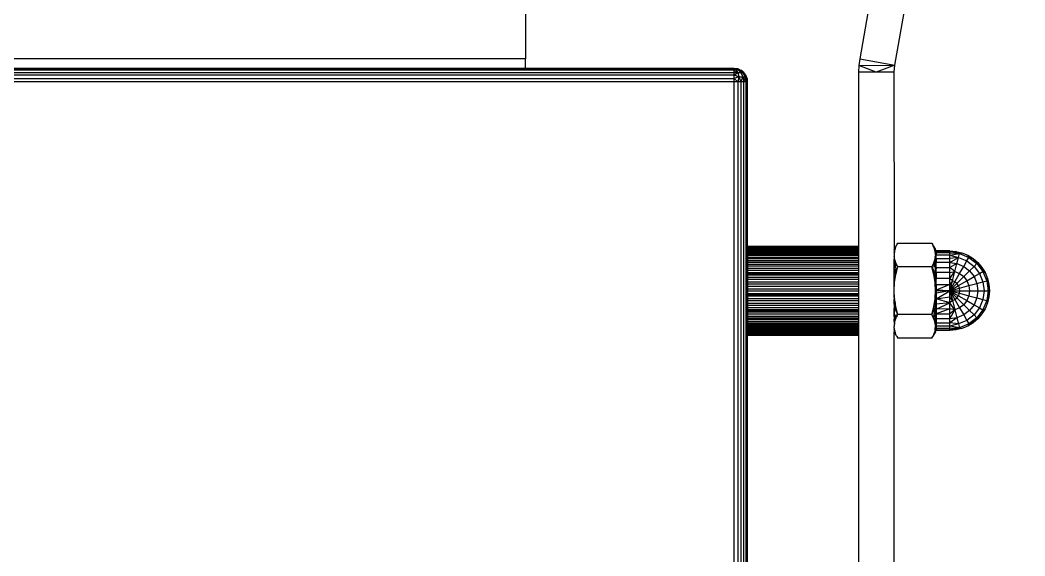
# Model space of a CAD drawing. Header units: millimetres. Extents: x 1918 to 7324, y -1954 to 2054.
# Drawn here: x 3909.8 to 4141.8, y -244.6 to -120.9 of the extents above; entities that cross this region are included whole.
import ezdxf

# ---------------------------------------------------------------- set-up
doc = ezdxf.new("R2010")
doc.units = ezdxf.units.MM

msp = doc.modelspace()

# ---------------------------------------------------------------- linework, layer by layer
for p, q in [((4026.49, 269.35), (4026.49, -129.84)), ((4133.72, 40.55), (4103.67, -129.84)), ((4111.75, -131.26), (4141.8, 39.13)), ((4026.49, -129.84), (3729.05, -129.84)), ((4026.49, -132.06), (4026.49, -129.84)), ((4103.67, -129.84), (4103.47, -131.35)), ((4103.67, -129.84), (4111.75, -131.26)), ((4074.69, -132.16), (3680.84, -132.16)), ((4026.49, -132.06), (3729.05, -132.06)), ((4074.69, -132.06), (4026.49, -132.06)), ((4074.69, -132.16), (4074.69, -132.06)), ((4075.78, -132.29), (4074.69, -132.06)), ((4074.69, -132.06), (4075.52, -132.29)), ((4074.69, -132.06), (4075.14, -132.29)), ((4075.49, -132.16), (4074.69, -132.06)), ((4074.69, -132.47), (4074.69, -132.16)), ((4074.69, -132.16), (4075.14, -132.29)), ((4075.78, -132.29), (4075.49, -132.16)), ((4103.47, -131.35), (4103.41, -132.87)), ((4103.47, -131.35), (4111.75, -131.26)), ((4107.47, -132.87), (4103.47, -131.35)), ((4111.75, -131.26), (4107.47, -132.87)), ((4111.61, -132.87), (4111.75, -131.26)), ((4074.69, -132.47), (3680.84, -132.47)), ((3680.84, -132.96), (4074.69, -132.96)), ((4074.69, -133.6), (3680.84, -133.6)), ((3680.84, -134.34), (4074.69, -134.34)), ((4075.14, -132.29), (4074.69, -132.47)), ((4074.69, -132.96), (4074.69, -132.47)), ((4074.69, -132.47), (4075.52, -132.96)), ((4074.69, -133.6), (4074.69, -132.96)), ((4074.69, -132.96), (4075.52, -132.96)), ((4074.69, -133.6), (4075.52, -132.96)), ((4074.69, -134.34), (4074.69, -133.6)), ((4075.78, -133.96), (4074.69, -133.6)), ((4075.78, -133.96), (4074.69, -134.34)), ((4074.69, -135.13), (4074.69, -134.34)), ((4074.69, -134.34), (4075.49, -135.13)), ((4075.14, -132.29), (4075.52, -132.29)), ((4075.14, -132.29), (4075.52, -132.96)), ((4075.78, -133.96), (4075.49, -135.13)), ((4075.52, -132.29), (4075.78, -132.29)), ((4075.52, -132.29), (4076.23, -132.96)), ((4075.52, -132.96), (4076.23, -132.96)), ((4075.52, -132.96), (4075.78, -133.96)), ((4076.7, -132.96), (4075.78, -132.29)), ((4075.78, -132.29), (4076.23, -132.47)), ((4076.87, -132.96), (4075.78, -132.29)), ((4075.78, -133.96), (4076.7, -133.96)), ((4075.78, -133.96), (4076.23, -135.13)), ((4076.87, -132.96), (4076.23, -132.47)), ((4076.23, -132.96), (4076.7, -132.96)), ((4076.23, -132.96), (4076.7, -133.96)), ((4076.7, -133.96), (4076.23, -135.13)), ((4077.32, -133.96), (4076.7, -132.96)), ((4076.7, -132.96), (4076.87, -132.96)), ((4076.7, -132.96), (4077.35, -133.6)), ((4076.7, -133.96), (4077.32, -133.96)), ((4076.7, -133.96), (4076.87, -135.13)), ((4077.35, -133.6), (4076.87, -132.96)), ((4076.87, -135.13), (4077.32, -133.96)), ((4077.35, -133.6), (4077.32, -133.96)), ((4077.32, -133.96), (4077.66, -134.34)), ((4077.35, -135.13), (4077.32, -133.96)), ((4077.66, -135.13), (4077.32, -133.96)), ((4077.66, -134.34), (4077.35, -133.6)), ((4077.77, -135.13), (4077.66, -134.34)), ((4077.66, -134.34), (4077.66, -135.13)), ((4107.47, -132.87), (4103.41, -132.87)), ((4103.41, -132.87), (4103.41, -173.11)), ((4111.61, -132.87), (4107.47, -132.87)), ((4111.67, -174.39), (4111.61, -132.87)), ((4074.69, -135.13), (3680.84, -135.13)), ((4074.69, -588.47), (4074.69, -135.13)), ((4075.49, -135.13), (4074.69, -135.13)), ((4076.23, -135.13), (4075.49, -135.13)), ((4075.49, -135.13), (4075.49, -588.47)), ((4076.23, -135.13), (4076.23, -588.47)), ((4076.87, -135.13), (4076.23, -135.13)), ((4076.87, -588.47), (4076.87, -135.13)), ((4077.35, -135.13), (4076.87, -135.13)), ((4077.66, -135.13), (4077.35, -135.13)), ((4077.35, -135.13), (4077.35, -588.47)), ((4077.66, -588.47), (4077.66, -135.13)), ((4077.77, -135.13), (4077.66, -135.13)), ((4077.77, -173.11), (4077.77, -135.13)), ((4103.41, -173.11), (4077.77, -173.11)), ((4077.77, -173.11), (4077.77, -173.16)), ((4077.77, -173.16), (4103.41, -173.16)), ((4077.77, -173.16), (4077.77, -173.24)), ((4103.41, -173.24), (4077.77, -173.24)), ((4077.77, -173.24), (4077.77, -173.35)), ((4077.77, -173.35), (4103.41, -173.35)), ((4077.77, -173.35), (4077.77, -173.49)), ((4103.41, -173.49), (4077.77, -173.49)), ((4077.77, -173.49), (4077.77, -173.66)), ((4077.77, -173.66), (4103.41, -173.66)), ((4077.77, -173.66), (4077.77, -173.86)), ((4103.41, -173.86), (4077.77, -173.86)), ((4077.77, -173.86), (4077.77, -174.09)), ((4103.41, -173.11), (4103.41, -173.16)), ((4103.41, -173.16), (4103.41, -173.24)), ((4103.41, -173.24), (4103.41, -173.35)), ((4103.41, -173.35), (4103.41, -173.49)), ((4103.41, -173.49), (4103.41, -173.66)), ((4103.41, -173.66), (4103.41, -173.86)), ((4103.41, -173.86), (4103.41, -174.09)), ((4111.61, -173.87), (4112.22, -172.79)), ((4111.61, -173.87), (4112.01, -173.24)), ((4111.84, -173.7), (4111.61, -174.28)), ((4111.61, -173.87), (4111.61, -174.28)), ((4111.72, -174.16), (4111.84, -173.7)), ((4111.84, -173.7), (4112.01, -173.24)), ((4112.01, -173.24), (4112.22, -172.79)), ((4112.22, -172.79), (4112.46, -172.34)), ((4112.46, -172.34), (4120.29, -172.34)), ((4120.29, -172.34), (4120.53, -172.79)), ((4120.64, -173.02), (4120.53, -172.79)), ((4120.91, -173.7), (4120.64, -173.02)), ((4120.64, -173.02), (4121.14, -173.87)), ((4121.14, -174.28), (4120.91, -173.7)), ((4120.91, -173.7), (4121.14, -173.87)), ((4121.01, -174.04), (4120.91, -173.7)), ((4121.14, -173.93), (4121.14, -173.87)), ((4121.14, -174), (4121.14, -173.93)), ((4121.14, -174.06), (4121.14, -174)), ((4077.77, -174.09), (4103.41, -174.09)), ((4077.77, -174.09), (4077.77, -174.34)), ((4103.41, -174.34), (4077.77, -174.34)), ((4077.77, -174.34), (4077.77, -174.62)), ((4077.77, -174.62), (4103.41, -174.62)), ((4077.77, -174.62), (4077.77, -174.93)), ((4103.41, -174.93), (4077.77, -174.93)), ((4077.77, -174.93), (4077.77, -175.26)), ((4103.41, -175.26), (4077.77, -175.26)), ((4077.77, -175.26), (4077.77, -175.61)), ((4077.77, -175.61), (4103.41, -175.61)), ((4077.77, -175.61), (4077.77, -175.99)), ((4103.41, -175.99), (4077.77, -175.99)), ((4077.77, -175.99), (4077.77, -176.39)), ((4103.41, -174.09), (4103.41, -174.34)), ((4103.41, -174.34), (4103.41, -174.62)), ((4103.41, -174.62), (4103.41, -174.93)), ((4103.41, -174.93), (4103.41, -175.26)), ((4103.41, -175.26), (4103.41, -175.61)), ((4103.41, -175.61), (4103.41, -175.99)), ((4103.41, -175.99), (4103.41, -176.39)), ((4111.61, -174.28), (4111.72, -174.16)), ((4111.61, -174.28), (4111.67, -174.39)), ((4111.61, -174.28), (4111.65, -174.56)), ((4111.63, -174.74), (4111.61, -175.09)), ((4111.61, -175.09), (4111.63, -175.44)), ((4111.61, -176.26), (4111.65, -175.64)), ((4111.61, -176.26), (4111.67, -175.79)), ((4111.61, -176.26), (4111.75, -176.14)), ((4111.61, -176.26), (4111.84, -176.48)), ((4111.61, -177.4), (4111.61, -176.26)), ((4111.64, -174.66), (4111.63, -174.74)), ((4111.64, -175.51), (4111.63, -175.44)), ((4111.64, -174.62), (4111.65, -174.56)), ((4111.64, -174.66), (4111.64, -174.62)), ((4111.64, -175.51), (4111.64, -175.56)), ((4111.64, -175.56), (4111.65, -175.64)), ((4111.67, -174.39), (4111.65, -174.56)), ((4111.67, -175.79), (4111.65, -175.64)), ((4111.71, -174.23), (4111.67, -174.39)), ((4111.75, -176.14), (4111.67, -175.79)), ((4111.71, -174.23), (4111.72, -174.16)), ((4111.84, -176.48), (4111.75, -176.14)), ((4121.14, -176.26), (4120.74, -176.94)), ((4120.91, -176.48), (4121.04, -176.02)), ((4120.91, -176.48), (4121.14, -176.26)), ((4121.02, -174.12), (4121.01, -174.04)), ((4121.02, -174.12), (4121.04, -174.16)), ((4121.14, -174.28), (4121.04, -174.16)), ((4121.04, -174.16), (4121.05, -174.23)), ((4121.04, -176.02), (4121.05, -175.93)), ((4121.14, -176.23), (4121.04, -176.02)), ((4121.08, -174.39), (4121.05, -174.23)), ((4121.08, -175.79), (4121.05, -175.93)), ((4121.14, -174.28), (4121.08, -174.39)), ((4121.1, -174.56), (4121.08, -174.39)), ((4121.1, -175.64), (4121.08, -175.79)), ((4121.14, -176.23), (4121.08, -175.79)), ((4121.14, -174.46), (4121.1, -174.56)), ((4121.1, -174.56), (4121.11, -174.62)), ((4121.1, -175.64), (4121.11, -175.56)), ((4121.14, -175.79), (4121.1, -175.64)), ((4121.11, -174.62), (4121.12, -174.66)), ((4121.11, -175.56), (4121.16, -175.33)), ((4121.13, -174.74), (4121.12, -174.66)), ((4121.14, -175.02), (4121.13, -174.74)), ((4121.16, -174.09), (4121.14, -174.06)), ((4121.14, -174.16), (4121.14, -174.06)), ((4121.16, -174.09), (4121.14, -174.16)), ((4121.14, -174.2), (4121.14, -174.16)), ((4121.14, -174.28), (4121.14, -174.2)), ((4121.14, -174.36), (4121.14, -174.28)), ((4121.16, -174.41), (4121.14, -174.36)), ((4121.14, -174.46), (4121.16, -174.41)), ((4121.14, -175.09), (4121.14, -175.02)), ((4121.14, -175.09), (4121.15, -175.24)), ((4121.16, -175.33), (4121.14, -175.79)), ((4121.14, -176.23), (4121.14, -175.79)), ((4121.14, -176.26), (4121.14, -176.23)), ((4121.14, -176.26), (4121.14, -176.74)), ((4121.15, -175.24), (4121.15, -175.29)), ((4121.16, -175.33), (4121.15, -175.29)), ((4121.19, -174.13), (4121.16, -174.09)), ((4121.19, -174.44), (4121.16, -174.41)), ((4121.19, -175.36), (4121.16, -175.33)), ((4121.19, -174.44), (4121.19, -174.13)), ((4121.23, -174.16), (4121.19, -174.13)), ((4121.19, -174.44), (4121.19, -175.36)), ((4121.23, -174.47), (4121.19, -174.44)), ((4121.19, -175.36), (4121.19, -176.83)), ((4121.23, -175.39), (4121.19, -175.36)), ((4121.23, -174.16), (4121.23, -174.47)), ((4121.27, -174.17), (4121.23, -174.16)), ((4121.23, -174.47), (4121.23, -175.39)), ((4121.27, -174.49), (4121.23, -174.47)), ((4121.23, -176.85), (4121.23, -175.39)), ((4121.27, -175.4), (4121.23, -175.39)), ((4121.27, -174.49), (4121.27, -174.17)), ((4121.32, -174.18), (4121.27, -174.17)), ((4121.3, -174.26), (4121.27, -174.17)), ((4121.32, -174.29), (4121.27, -174.49)), ((4121.27, -175.4), (4121.27, -174.49)), ((4121.32, -174.63), (4121.27, -174.49)), ((4121.32, -175.18), (4121.27, -175.4)), ((4121.27, -175.4), (4121.27, -176.86)), ((4121.32, -175.93), (4121.27, -175.4)), ((4121.27, -175.4), (4121.3, -176.29)), ((4121.3, -176.29), (4121.27, -176.86)), ((4121.32, -174.18), (4121.3, -174.26)), ((4121.3, -174.26), (4121.32, -174.29)), ((4121.32, -175.93), (4121.3, -176.29)), ((4121.3, -176.29), (4121.32, -176.86)), ((4124.44, -174.18), (4121.32, -174.18)), ((4121.32, -174.29), (4121.32, -174.63)), ((4121.32, -174.29), (4124.44, -174.29)), ((4121.32, -174.63), (4121.32, -175.18)), ((4124.44, -174.63), (4121.32, -174.63)), ((4124.44, -175.18), (4121.32, -175.18)), ((4121.32, -175.93), (4121.32, -175.18)), ((4121.32, -175.93), (4124.44, -175.93)), ((4124.44, -174.29), (4124.44, -174.18)), ((4124.44, -174.18), (4125.87, -174.29)), ((4126.73, -174.79), (4124.44, -174.29)), ((4124.44, -174.29), (4125.87, -174.29)), ((4124.44, -174.63), (4124.44, -174.29)), ((4124.44, -175.18), (4124.44, -174.63)), ((4124.44, -174.63), (4126.73, -174.79)), ((4124.44, -175.18), (4126.73, -174.79)), ((4124.44, -175.93), (4124.44, -175.18)), ((4124.44, -175.18), (4126.49, -175.68)), ((4126.49, -175.68), (4124.44, -175.93)), ((4124.44, -176.86), (4126.49, -175.68)), ((4124.44, -176.86), (4124.44, -175.93)), ((4125.87, -174.29), (4127.27, -174.63)), ((4126.73, -174.79), (4125.87, -174.29)), ((4126.11, -177.08), (4126.49, -175.68)), ((4126.49, -175.68), (4126.73, -174.79)), ((4126.49, -175.68), (4128.4, -176.47)), ((4126.73, -174.79), (4127.27, -174.63)), ((4126.73, -174.79), (4128.86, -175.68)), ((4127.27, -174.63), (4128.6, -175.18)), ((4128.4, -176.47), (4128.86, -175.68)), ((4128.86, -175.68), (4128.6, -175.18)), ((4128.6, -175.18), (4129.82, -175.93)), ((4128.86, -175.68), (4130.69, -177.08)), ((4128.86, -175.68), (4129.82, -175.93)), ((4129.82, -175.93), (4130.91, -176.86)), ((4130.69, -177.08), (4129.82, -175.93)), ((4077.77, -176.39), (4103.41, -176.39)), ((4077.77, -176.39), (4077.77, -176.8)), ((4103.41, -176.8), (4077.77, -176.8)), ((4077.77, -176.8), (4077.77, -177.24)), ((4077.77, -177.24), (4103.41, -177.24)), ((4077.77, -177.24), (4077.77, -177.7)), ((4103.41, -177.7), (4077.77, -177.7)), ((4077.77, -177.7), (4077.77, -178.17)), ((4077.77, -178.17), (4103.41, -178.17)), ((4077.77, -178.17), (4077.77, -178.66)), ((4103.41, -176.39), (4103.41, -176.8)), ((4103.41, -176.8), (4103.41, -177.24)), ((4103.41, -177.24), (4103.41, -177.7)), ((4103.41, -177.7), (4103.41, -178.17)), ((4103.41, -178.17), (4103.41, -178.66)), ((4111.84, -176.48), (4111.61, -177.74)), ((4112.11, -177.16), (4111.61, -177.74)), ((4111.61, -179.47), (4112.11, -177.16)), ((4111.61, -177.48), (4111.61, -177.4)), ((4111.61, -177.74), (4111.61, -177.48)), ((4111.61, -178.01), (4111.61, -177.74)), ((4111.61, -179.47), (4112.46, -177.84)), ((4111.61, -178.12), (4111.61, -178.01)), ((4111.61, -178.6), (4111.61, -178.12)), ((4111.61, -178.99), (4111.61, -178.6)), ((4112.11, -177.16), (4111.84, -176.48)), ((4112.46, -177.84), (4112.11, -177.16)), ((4112.22, -178.73), (4112.46, -177.84)), ((4120.29, -177.84), (4112.46, -177.84)), ((4120.29, -177.84), (4120.53, -177.39)), ((4120.29, -177.84), (4121.14, -177.74)), ((4121.14, -179.47), (4120.29, -177.84)), ((4120.53, -178.73), (4120.29, -177.84)), ((4120.53, -177.39), (4120.74, -176.94)), ((4121.14, -177.74), (4120.53, -177.39)), ((4120.74, -176.94), (4120.91, -176.48)), ((4121.14, -177.74), (4120.74, -176.94)), ((4121.15, -176.77), (4121.14, -176.74)), ((4121.14, -176.74), (4121.16, -176.8)), ((4121.14, -177.39), (4121.16, -176.86)), ((4121.14, -177.39), (4121.14, -177.74)), ((4121.14, -177.94), (4121.14, -177.74)), ((4121.15, -178.48), (4121.14, -177.94)), ((4121.15, -178.6), (4121.14, -178.64)), ((4121.14, -178.64), (4121.15, -178.69)), ((4121.16, -178.72), (4121.14, -178.64)), ((4121.16, -176.8), (4121.15, -176.77)), ((4121.15, -178.6), (4121.15, -178.48)), ((4121.19, -176.83), (4121.16, -176.8)), ((4121.16, -176.86), (4121.16, -176.8)), ((4121.19, -176.83), (4121.19, -178.73)), ((4121.23, -176.85), (4121.19, -176.83)), ((4121.23, -176.85), (4121.23, -178.75)), ((4121.27, -176.86), (4121.23, -176.85)), ((4121.27, -178.76), (4121.27, -176.86)), ((4121.32, -176.86), (4121.27, -176.86)), ((4121.3, -177.55), (4121.27, -176.86)), ((4121.27, -178.76), (4121.3, -177.55)), ((4121.32, -177.96), (4121.27, -178.76)), ((4121.3, -177.55), (4121.32, -176.86)), ((4121.32, -177.96), (4121.3, -177.55)), ((4124.44, -176.86), (4121.32, -176.86)), ((4121.32, -179.18), (4121.32, -177.96)), ((4121.32, -177.96), (4124.44, -177.96)), ((4124.44, -177.96), (4124.44, -176.86)), ((4124.44, -176.86), (4126.11, -177.08)), ((4126.11, -177.08), (4124.44, -177.96)), ((4125.62, -178.92), (4124.44, -177.96)), ((4124.44, -179.18), (4124.44, -177.96)), ((4125.62, -178.92), (4126.11, -177.08)), ((4126.11, -177.08), (4127.68, -177.73)), ((4126.73, -179.37), (4127.68, -177.73)), ((4127.68, -177.73), (4128.4, -176.47)), ((4127.68, -177.73), (4129.02, -178.76)), ((4128.4, -176.47), (4130.05, -177.73)), ((4129.02, -178.76), (4130.05, -177.73)), ((4130.05, -177.73), (4130.69, -177.08)), ((4130.05, -177.73), (4131.31, -179.37)), ((4130.69, -177.08), (4130.91, -176.86)), ((4130.69, -177.08), (4132.1, -178.92)), ((4130.91, -176.86), (4132.1, -178.92)), ((4130.91, -176.86), (4131.85, -177.96)), ((4131.85, -177.96), (4132.6, -179.18)), ((4132.1, -178.92), (4131.85, -177.96)), ((4103.41, -178.66), (4077.77, -178.66)), ((4077.77, -178.66), (4077.77, -179.16)), ((4077.77, -179.16), (4103.41, -179.16)), ((4077.77, -179.27), (4077.77, -179.16)), ((4103.41, -179.27), (4077.77, -179.27)), ((4077.77, -179.42), (4077.77, -179.27)), ((4077.77, -179.42), (4103.41, -179.42)), ((4077.77, -179.42), (4077.77, -179.67)), ((4077.77, -179.67), (4103.41, -179.67)), ((4077.77, -179.67), (4077.77, -180.19)), ((4077.77, -180.19), (4103.41, -180.19)), ((4077.77, -180.19), (4077.77, -180.73)), ((4103.41, -180.73), (4077.77, -180.73)), ((4077.77, -180.73), (4077.77, -181.27)), ((4103.41, -178.66), (4103.41, -179.16)), ((4103.41, -179.16), (4103.41, -179.27)), ((4103.41, -179.27), (4103.41, -179.42)), ((4103.41, -179.42), (4103.41, -179.67)), ((4103.41, -179.67), (4103.41, -180.19)), ((4103.41, -180.19), (4103.41, -180.73)), ((4103.41, -180.73), (4103.41, -181.27)), ((4111.61, -179.47), (4112.22, -178.73)), ((4111.61, -179.19), (4111.61, -178.99)), ((4111.61, -179.47), (4111.61, -179.19)), ((4111.61, -179.47), (4112.02, -179.64)), ((4111.61, -180.26), (4111.61, -179.47)), ((4111.61, -181.36), (4112.02, -179.64)), ((4111.61, -181.36), (4111.61, -180.26)), ((4111.61, -181.36), (4111.85, -180.55)), ((4111.72, -181.47), (4111.85, -180.55)), ((4111.85, -180.55), (4112.02, -179.64)), ((4112.02, -179.64), (4112.22, -178.73)), ((4121.14, -179.47), (4120.53, -178.73)), ((4120.74, -179.64), (4120.53, -178.73)), ((4121.14, -179.47), (4120.74, -179.64)), ((4120.91, -180.55), (4120.74, -179.64)), ((4120.91, -180.55), (4121.14, -179.47)), ((4121.14, -181.36), (4120.91, -180.55)), ((4121.04, -181.47), (4120.91, -180.55)), ((4121.16, -178.72), (4121.14, -179.1)), ((4121.14, -179.47), (4121.14, -179.1)), ((4121.14, -180.45), (4121.14, -179.47)), ((4121.14, -180.45), (4121.15, -180.71)), ((4121.14, -181.03), (4121.15, -180.94)), ((4121.16, -178.72), (4121.15, -178.69)), ((4121.15, -180.71), (4121.15, -180.88)), ((4121.15, -180.88), (4121.15, -180.94)), ((4121.19, -180.96), (4121.15, -180.94)), ((4121.15, -181.21), (4121.19, -180.96)), ((4121.19, -178.73), (4121.16, -178.72)), ((4121.19, -178.73), (4121.19, -180.96)), ((4121.23, -178.75), (4121.19, -178.73)), ((4121.23, -180.96), (4121.19, -180.96)), ((4121.19, -180.96), (4121.19, -183.29)), ((4121.23, -178.75), (4121.23, -180.96)), ((4121.27, -178.76), (4121.23, -178.75)), ((4121.23, -181), (4121.23, -180.96)), ((4121.27, -180.97), (4121.23, -180.96)), ((4121.27, -178.76), (4121.27, -180.97)), ((4121.32, -179.18), (4121.27, -178.76)), ((4121.32, -180.51), (4121.27, -180.97)), ((4121.32, -179.18), (4121.32, -180.51)), ((4124.44, -179.18), (4121.32, -179.18)), ((4124.44, -180.51), (4121.32, -180.51)), ((4121.32, -181.91), (4121.32, -180.51)), ((4124.44, -180.51), (4125.62, -178.92)), ((4124.44, -179.18), (4125.62, -178.92)), ((4124.44, -180.51), (4124.44, -179.18)), ((4125.05, -181.05), (4124.44, -180.51)), ((4124.44, -181.91), (4124.44, -180.51)), ((4125.05, -181.05), (4125.62, -178.92)), ((4125.62, -178.92), (4126.73, -179.37)), ((4125.62, -181.29), (4126.73, -179.37)), ((4126.11, -181.66), (4127.68, -180.1)), ((4126.73, -179.37), (4127.68, -180.1)), ((4127.68, -180.1), (4129.02, -178.76)), ((4127.68, -180.1), (4128.4, -181.05)), ((4128.4, -181.05), (4130.05, -180.1)), ((4129.02, -178.76), (4130.05, -180.1)), ((4130.05, -180.1), (4131.31, -179.37)), ((4130.05, -180.1), (4130.69, -181.66)), ((4131.31, -179.37), (4132.1, -178.92)), ((4131.31, -179.37), (4132.1, -181.29)), ((4132.1, -178.92), (4132.98, -181.05)), ((4132.1, -178.92), (4132.6, -179.18)), ((4132.6, -179.18), (4133.15, -180.51)), ((4132.98, -181.05), (4133.15, -180.51)), ((4133.15, -180.51), (4133.48, -181.91)), ((4077.77, -181.27), (4103.41, -181.27)), ((4077.77, -181.27), (4077.77, -181.82)), ((4103.41, -181.82), (4077.77, -181.82)), ((4077.77, -181.82), (4077.77, -182.37)), ((4103.41, -182.37), (4077.77, -182.37)), ((4077.77, -182.37), (4077.77, -182.92)), ((4077.77, -182.92), (4103.41, -182.92)), ((4077.77, -182.92), (4077.77, -183.48)), ((4103.41, -181.27), (4103.41, -181.82)), ((4103.41, -181.82), (4103.41, -182.37)), ((4103.41, -182.37), (4103.41, -182.92)), ((4103.41, -182.92), (4103.41, -183.48)), ((4111.61, -181.36), (4111.72, -181.47)), ((4111.61, -181.53), (4111.61, -181.36)), ((4111.61, -181.75), (4111.61, -181.53)), ((4111.61, -181.75), (4111.64, -182.41)), ((4111.61, -182.42), (4111.61, -181.75)), ((4111.63, -182.81), (4111.61, -182.42)), ((4111.61, -183.34), (4111.63, -182.81)), ((4111.63, -182.81), (4111.64, -182.41)), ((4111.64, -182.41), (4111.72, -181.47)), ((4121.14, -181.36), (4121.04, -181.47)), ((4121.11, -182.41), (4121.04, -181.47)), ((4121.14, -181.88), (4121.11, -182.41)), ((4121.14, -182.58), (4121.11, -182.41)), ((4121.15, -181.21), (4121.14, -181.03)), ((4121.14, -181.36), (4121.15, -181.21)), ((4121.14, -181.43), (4121.14, -181.36)), ((4121.14, -181.55), (4121.14, -181.43)), ((4121.14, -181.76), (4121.14, -181.55)), ((4121.14, -181.76), (4121.14, -181.81)), ((4121.14, -181.81), (4121.14, -181.88)), ((4121.14, -181.88), (4121.14, -182.58)), ((4121.14, -182.58), (4121.15, -183.16)), ((4121.15, -183.16), (4121.14, -183.27)), ((4121.14, -183.34), (4121.14, -183.27)), ((4121.19, -183.29), (4121.23, -181)), ((4121.23, -181), (4121.24, -183.3)), ((4121.24, -183.3), (4121.27, -180.97)), ((4121.29, -183.25), (4121.24, -183.3)), ((4121.32, -181.91), (4121.27, -180.97)), ((4121.3, -182.54), (4121.27, -180.97)), ((4121.3, -182.54), (4121.29, -183.25)), ((4121.29, -183.25), (4121.32, -183.2)), ((4121.29, -183.25), (4121.29, -183.34)), ((4121.32, -181.91), (4121.3, -182.54)), ((4121.3, -182.54), (4121.32, -183.2)), ((4121.32, -181.91), (4124.44, -181.91)), ((4124.44, -181.91), (4121.32, -183.2)), ((4124.44, -183.34), (4121.32, -183.2)), ((4124.44, -183.34), (4125.05, -181.05)), ((4125.05, -181.05), (4124.44, -181.91)), ((4124.44, -183.34), (4125.62, -181.29)), ((4124.44, -183.34), (4126.11, -181.66)), ((4124.44, -183.34), (4124.44, -181.91)), ((4124.44, -183.34), (4126.49, -182.15)), ((4124.44, -183.34), (4126.73, -182.73)), ((4125.62, -181.29), (4125.05, -181.05)), ((4126.11, -181.66), (4125.62, -181.29)), ((4126.49, -182.15), (4126.11, -181.66)), ((4126.49, -182.15), (4128.4, -181.05)), ((4126.73, -182.73), (4126.49, -182.15)), ((4126.73, -182.73), (4128.86, -182.15)), ((4126.81, -183.34), (4126.73, -182.73)), ((4128.4, -181.05), (4128.86, -182.15)), ((4128.86, -182.15), (4130.69, -181.66)), ((4128.86, -182.15), (4129.02, -183.34)), ((4130.69, -181.66), (4132.1, -181.29)), ((4130.69, -181.66), (4130.91, -183.34)), ((4132.1, -181.29), (4132.98, -181.05)), ((4132.1, -181.29), (4132.37, -183.34)), ((4132.98, -181.05), (4133.29, -183.34)), ((4132.98, -181.05), (4133.48, -181.91)), ((4133.29, -183.34), (4133.48, -181.91)), ((4133.48, -181.91), (4133.6, -183.34)), ((4103.41, -183.48), (4077.77, -183.48)), ((4077.77, -183.48), (4077.77, -184.03)), ((4077.77, -184.03), (4103.41, -184.03)), ((4077.77, -184.18), (4077.77, -184.03)), ((4077.77, -184.18), (4103.41, -184.18)), ((4077.77, -184.31), (4077.77, -184.18)), ((4103.41, -184.31), (4077.77, -184.31)), ((4077.77, -184.37), (4077.77, -184.31)), ((4077.77, -184.37), (4103.41, -184.37)), ((4077.77, -184.58), (4077.77, -184.37)), ((4103.41, -184.58), (4077.77, -184.58)), ((4077.77, -184.58), (4077.77, -185.13)), ((4077.77, -185.13), (4103.41, -185.13)), ((4077.77, -185.13), (4077.77, -185.68)), ((4103.41, -183.48), (4103.41, -184.03)), ((4103.41, -184.03), (4103.41, -184.18)), ((4103.41, -184.18), (4103.41, -184.31)), ((4103.41, -184.31), (4103.41, -184.37)), ((4103.41, -184.37), (4103.41, -184.58)), ((4103.41, -184.58), (4103.41, -185.13)), ((4103.41, -185.13), (4103.41, -185.68)), ((4111.61, -184.93), (4111.61, -183.34)), ((4111.64, -184.27), (4111.61, -183.34)), ((4111.61, -184.93), (4111.65, -184.39)), ((4111.61, -184.93), (4111.61, -185.32)), ((4111.61, -185.32), (4111.65, -185.28)), ((4111.61, -185.32), (4111.84, -186.11)), ((4111.61, -186), (4111.61, -185.32)), ((4111.65, -184.39), (4111.64, -184.27)), ((4111.65, -185.15), (4111.65, -184.39)), ((4111.72, -185.19), (4111.65, -184.39)), ((4111.65, -185.15), (4111.65, -185.28)), ((4111.65, -185.28), (4111.72, -185.19)), ((4111.66, -188.97), (4111.65, -185.28)), ((4111.84, -186.11), (4111.72, -185.19)), ((4121.14, -185.38), (4120.74, -187.03)), ((4120.91, -186.11), (4121.04, -185.19)), ((4120.91, -186.11), (4121.14, -185.38)), ((4121.04, -185.19), (4121.11, -184.27)), ((4121.14, -185.32), (4121.04, -185.19)), ((4121.11, -184.27), (4121.14, -184.1)), ((4121.14, -184.8), (4121.11, -184.27)), ((4121.14, -183.34), (4121.19, -183.34)), ((4121.15, -183.72), (4121.14, -183.34)), ((4121.15, -183.91), (4121.14, -184.1)), ((4121.14, -184.8), (4121.14, -184.1)), ((4121.14, -184.87), (4121.14, -184.8)), ((4121.14, -185.32), (4121.14, -184.87)), ((4121.14, -185.38), (4121.14, -185.32)), ((4121.14, -185.38), (4121.15, -185.46)), ((4121.14, -185.65), (4121.15, -185.46)), ((4121.15, -183.72), (4121.19, -183.41)), ((4121.15, -183.72), (4121.15, -183.91)), ((4121.19, -183.29), (4121.19, -183.34)), ((4121.19, -183.34), (4121.24, -183.34)), ((4121.19, -183.34), (4121.19, -183.41)), ((4121.19, -183.37), (4121.19, -183.41)), ((4121.19, -185.72), (4121.19, -183.41)), ((4121.19, -183.41), (4121.23, -185.68)), ((4121.24, -183.34), (4121.23, -185.68)), ((4121.24, -183.3), (4121.24, -183.34)), ((4121.24, -183.34), (4121.29, -183.34)), ((4121.24, -183.34), (4121.27, -185.07)), ((4121.29, -183.4), (4121.27, -185.07)), ((4121.27, -185.07), (4121.27, -185.68)), ((4121.32, -185.2), (4121.27, -185.68)), ((4124.44, -183.34), (4121.29, -183.34)), ((4121.29, -183.34), (4121.29, -183.4)), ((4121.32, -183.91), (4121.29, -183.4)), ((4121.32, -184.77), (4121.31, -184.87)), ((4121.31, -184.87), (4121.32, -185.2)), ((4124.44, -183.34), (4121.32, -183.91)), ((4121.32, -185.2), (4124.44, -183.34)), ((4121.32, -183.91), (4121.32, -184.77)), ((4121.32, -185.2), (4124.44, -184.77)), ((4124.44, -186.17), (4121.32, -185.2)), ((4121.32, -185.2), (4121.32, -186.17)), ((4124.44, -184.77), (4124.44, -183.34)), ((4124.44, -183.34), (4125.05, -185.63)), ((4124.44, -183.34), (4125.62, -185.39)), ((4124.44, -183.34), (4126.11, -185.02)), ((4124.44, -183.34), (4126.49, -184.53)), ((4124.44, -183.34), (4126.73, -183.95)), ((4124.44, -183.34), (4126.81, -183.34)), ((4125.05, -185.63), (4124.44, -184.77)), ((4124.44, -186.17), (4124.44, -184.77)), ((4125.05, -185.63), (4125.62, -185.39)), ((4125.62, -185.39), (4126.11, -185.02)), ((4125.62, -185.39), (4126.73, -187.31)), ((4126.11, -185.02), (4126.49, -184.53)), ((4126.11, -185.02), (4127.68, -186.58)), ((4126.49, -184.53), (4126.73, -183.95)), ((4126.49, -184.53), (4128.4, -185.63)), ((4126.73, -183.95), (4126.81, -183.34)), ((4126.73, -183.95), (4128.86, -184.53)), ((4126.81, -183.34), (4129.02, -183.34)), ((4128.86, -184.53), (4128.4, -185.63)), ((4129.02, -183.34), (4128.86, -184.53)), ((4128.86, -184.53), (4130.69, -185.02)), ((4129.02, -183.34), (4130.91, -183.34)), ((4130.69, -185.02), (4130.05, -186.58)), ((4130.91, -183.34), (4130.69, -185.02)), ((4130.69, -185.02), (4132.1, -185.39)), ((4130.91, -183.34), (4132.37, -183.34)), ((4132.1, -185.39), (4131.31, -187.31)), ((4132.37, -183.34), (4132.1, -185.39)), ((4132.1, -185.39), (4132.98, -185.63)), ((4132.37, -183.34), (4133.29, -183.34)), ((4133.29, -183.34), (4132.98, -185.63)), ((4133.6, -183.34), (4132.98, -185.63)), ((4132.98, -185.63), (4133.48, -184.77)), ((4133.48, -184.77), (4133.15, -186.17)), ((4133.29, -183.34), (4133.6, -183.34)), ((4133.6, -183.34), (4133.48, -184.77)), ((4103.41, -185.68), (4077.77, -185.68)), ((4077.77, -185.68), (4077.77, -186.21)), ((4077.77, -186.21), (4103.41, -186.21)), ((4077.77, -186.21), (4077.77, -186.74)), ((4103.41, -186.74), (4077.77, -186.74)), ((4077.77, -186.74), (4077.77, -187.26)), ((4077.77, -187.26), (4103.41, -187.26)), ((4077.77, -187.26), (4077.77, -187.77)), ((4103.41, -187.77), (4077.77, -187.77)), ((4077.77, -188), (4077.77, -187.77)), ((4103.41, -185.68), (4103.41, -186.21)), ((4103.41, -186.21), (4103.41, -186.74)), ((4103.41, -186.74), (4103.41, -187.26)), ((4103.41, -187.26), (4103.41, -187.77)), ((4103.41, -187.77), (4103.41, -188)), ((4111.61, -186.42), (4111.61, -186)), ((4111.84, -186.11), (4111.61, -187.21)), ((4111.61, -186.42), (4111.61, -186.79)), ((4111.61, -186.79), (4111.61, -187.21)), ((4111.61, -187.21), (4112.01, -187.03)), ((4111.61, -187.21), (4112.22, -187.94)), ((4111.61, -187.21), (4112.46, -188.84)), ((4111.61, -187.21), (4111.61, -187.49)), ((4111.61, -187.69), (4111.61, -187.49)), ((4111.61, -188.56), (4111.61, -187.69)), ((4112.01, -187.03), (4111.84, -186.11)), ((4112.22, -187.94), (4112.01, -187.03)), ((4120.29, -188.84), (4121.14, -187.21)), ((4120.53, -187.94), (4120.74, -187.03)), ((4121.14, -187.21), (4120.53, -187.94)), ((4121.14, -187.21), (4120.64, -189.52)), ((4120.74, -187.03), (4120.91, -186.11)), ((4121.14, -187.21), (4120.74, -187.03)), ((4121.15, -185.74), (4121.14, -185.65)), ((4121.15, -185.8), (4121.14, -186.16)), ((4121.14, -186.16), (4121.14, -187.21)), ((4121.14, -187.21), (4121.14, -187.63)), ((4121.14, -187.63), (4121.14, -187.89)), ((4121.15, -187.94), (4121.14, -187.89)), ((4121.19, -185.72), (4121.15, -185.74)), ((4121.15, -185.74), (4121.15, -185.8)), ((4121.19, -185.72), (4121.19, -187.95)), ((4121.23, -185.72), (4121.19, -185.72)), ((4121.23, -185.72), (4121.23, -185.68)), ((4121.27, -185.71), (4121.23, -185.72)), ((4121.23, -185.72), (4121.23, -187.93)), ((4121.27, -187.92), (4121.23, -187.93)), ((4121.27, -185.68), (4121.27, -185.71)), ((4121.27, -185.71), (4121.27, -187.92)), ((4121.32, -186.17), (4121.27, -185.71)), ((4121.27, -185.71), (4121.32, -187.5)), ((4121.32, -187.63), (4121.27, -187.92)), ((4121.27, -187.92), (4121.27, -189.82)), ((4121.32, -188.72), (4121.27, -187.92)), ((4121.27, -187.92), (4121.3, -189.12)), ((4124.44, -186.17), (4121.32, -186.44)), ((4121.32, -187.63), (4124.44, -186.17)), ((4121.32, -186.17), (4121.32, -186.44)), ((4121.32, -186.44), (4121.32, -187.5)), ((4121.32, -187.63), (4121.32, -187.5)), ((4124.44, -187.5), (4121.32, -187.63)), ((4124.44, -187.5), (4121.32, -188.72)), ((4121.32, -187.63), (4121.32, -188.72)), ((4125.05, -185.63), (4124.44, -186.17)), ((4125.62, -187.76), (4124.44, -186.17)), ((4124.44, -187.5), (4124.44, -186.17)), ((4125.62, -187.76), (4124.44, -187.5)), ((4124.44, -188.72), (4124.44, -187.5)), ((4125.62, -187.76), (4124.44, -188.72)), ((4124.44, -189.82), (4125.62, -187.76)), ((4125.05, -185.63), (4125.62, -187.76)), ((4126.73, -187.31), (4125.62, -187.76)), ((4125.62, -187.76), (4126.11, -189.6)), ((4127.68, -186.58), (4126.73, -187.31)), ((4126.73, -187.31), (4127.68, -188.95)), ((4128.4, -185.63), (4127.68, -186.58)), ((4127.68, -186.58), (4129.02, -187.92)), ((4129.02, -187.92), (4127.68, -188.95)), ((4128.4, -185.63), (4130.05, -186.58)), ((4130.05, -186.58), (4129.02, -187.92)), ((4129.02, -187.92), (4130.05, -188.95)), ((4130.05, -186.58), (4131.31, -187.31)), ((4131.31, -187.31), (4130.05, -188.95)), ((4132.1, -187.76), (4130.69, -189.6)), ((4131.31, -187.31), (4132.1, -187.76)), ((4132.6, -187.5), (4131.85, -188.72)), ((4132.1, -187.76), (4131.85, -188.72)), ((4132.98, -185.63), (4132.1, -187.76)), ((4132.1, -187.76), (4132.6, -187.5)), ((4133.15, -186.17), (4132.6, -187.5)), ((4132.98, -185.63), (4133.15, -186.17)), ((4077.77, -188), (4103.41, -188)), ((4077.77, -188.14), (4077.77, -188)), ((4077.77, -188.14), (4103.41, -188.14)), ((4077.77, -188.26), (4077.77, -188.14)), ((4077.77, -188.26), (4103.41, -188.26)), ((4077.77, -188.26), (4077.77, -188.74)), ((4103.41, -188.74), (4077.77, -188.74)), ((4077.77, -188.74), (4077.77, -189.21)), ((4077.77, -189.21), (4103.41, -189.21)), ((4077.77, -189.21), (4077.77, -189.65)), ((4103.41, -189.65), (4077.77, -189.65)), ((4077.77, -189.74), (4077.77, -189.65)), ((4077.77, -189.74), (4103.41, -189.74)), ((4077.77, -189.82), (4077.77, -189.74)), ((4077.77, -189.82), (4103.41, -189.82)), ((4077.77, -189.88), (4077.77, -189.82)), ((4103.41, -189.88), (4077.77, -189.88)), ((4077.77, -189.94), (4077.77, -189.88)), ((4077.77, -189.94), (4103.41, -189.94)), ((4077.77, -190.01), (4077.77, -189.94)), ((4103.41, -190.01), (4077.77, -190.01)), ((4077.77, -190.08), (4077.77, -190.01)), ((4103.41, -190.08), (4077.77, -190.08)), ((4077.77, -190.08), (4077.77, -190.49)), ((4103.41, -188), (4103.41, -188.14)), ((4103.41, -188.14), (4103.41, -188.26)), ((4103.41, -188.26), (4103.41, -188.74)), ((4103.41, -188.74), (4103.41, -189.21)), ((4103.41, -189.21), (4103.41, -189.65)), ((4103.41, -189.65), (4103.41, -189.74)), ((4103.41, -189.74), (4103.41, -189.82)), ((4103.41, -189.82), (4103.41, -189.88)), ((4103.41, -189.88), (4103.41, -189.94)), ((4103.41, -189.94), (4103.41, -190.01)), ((4103.41, -190.01), (4103.41, -190.08)), ((4103.41, -190.08), (4103.41, -190.49)), ((4111.61, -188.67), (4111.61, -188.56)), ((4111.61, -188.92), (4111.61, -188.67)), ((4111.61, -188.92), (4111.66, -188.97)), ((4111.62, -188.94), (4111.61, -188.92)), ((4111.61, -189.28), (4111.62, -188.94)), ((4111.61, -190.42), (4111.65, -189.2)), ((4111.61, -189.28), (4111.61, -190.42)), ((4111.61, -190.42), (4111.82, -190.07)), ((4111.84, -190.2), (4111.61, -190.42)), ((4111.62, -188.94), (4111.66, -188.99)), ((4111.66, -189.02), (4111.65, -189.13)), ((4111.65, -189.2), (4111.65, -189.13)), ((4111.67, -190.89), (4111.65, -189.2)), ((4111.66, -188.97), (4112.46, -188.84)), ((4111.66, -189.02), (4111.66, -188.97)), ((4111.66, -188.97), (4111.66, -188.99)), ((4111.66, -188.99), (4112.22, -189.29)), ((4111.66, -188.99), (4111.66, -189.02)), ((4111.66, -189.02), (4112.01, -189.74)), ((4111.72, -190.66), (4111.84, -190.2)), ((4111.82, -190.07), (4112.01, -189.74)), ((4111.84, -190.2), (4111.82, -190.07)), ((4111.84, -190.2), (4112.01, -189.74)), ((4112.01, -189.74), (4112.16, -189.42)), ((4112.19, -189.37), (4112.16, -189.42)), ((4112.22, -189.29), (4112.19, -189.37)), ((4112.46, -188.84), (4112.22, -187.94)), ((4112.22, -189.29), (4112.46, -188.84)), ((4120.29, -188.84), (4112.46, -188.84)), ((4120.29, -188.84), (4120.53, -187.94)), ((4120.64, -189.52), (4120.29, -188.84)), ((4121.14, -188.97), (4120.64, -189.52)), ((4120.91, -190.2), (4120.64, -189.52)), ((4120.91, -190.2), (4121.14, -188.97)), ((4120.91, -190.2), (4121.14, -190.42)), ((4121.01, -190.54), (4120.91, -190.2)), ((4121.14, -188.74), (4121.15, -187.98)), ((4121.14, -188.83), (4121.14, -188.74)), ((4121.14, -188.83), (4121.14, -188.89)), ((4121.14, -188.89), (4121.14, -188.94)), ((4121.14, -188.94), (4121.14, -188.97)), ((4121.14, -189.15), (4121.14, -188.97)), ((4121.14, -189.15), (4121.14, -189.76)), ((4121.14, -189.76), (4121.15, -189.81)), ((4121.16, -189.88), (4121.14, -189.94)), ((4121.15, -189.91), (4121.14, -189.94)), ((4121.14, -190.42), (4121.14, -189.94)), ((4121.15, -187.94), (4121.15, -187.98)), ((4121.15, -187.94), (4121.16, -187.96)), ((4121.16, -187.96), (4121.15, -187.98)), ((4121.15, -189.81), (4121.16, -189.88)), ((4121.16, -189.88), (4121.15, -189.91)), ((4121.19, -187.95), (4121.16, -187.96)), ((4121.19, -189.85), (4121.16, -189.88)), ((4121.23, -187.93), (4121.19, -187.95)), ((4121.19, -187.95), (4121.19, -189.85)), ((4121.23, -189.83), (4121.19, -189.85)), ((4121.19, -189.85), (4121.19, -191.32)), ((4121.23, -187.93), (4121.23, -189.83)), ((4121.27, -189.82), (4121.23, -189.83)), ((4121.23, -189.83), (4121.23, -191.29)), ((4121.3, -189.12), (4121.27, -189.82)), ((4121.27, -189.82), (4121.27, -191.28)), ((4121.32, -189.82), (4121.27, -189.82)), ((4121.3, -190.39), (4121.27, -189.82)), ((4121.32, -188.72), (4121.3, -189.12)), ((4121.3, -189.12), (4121.32, -189.82)), ((4121.32, -189.82), (4121.3, -190.39)), ((4121.32, -188.72), (4124.44, -188.72)), ((4124.44, -189.82), (4121.32, -189.82)), ((4124.44, -189.82), (4124.44, -188.72)), ((4126.11, -189.6), (4124.44, -189.82)), ((4126.11, -189.6), (4124.44, -190.75)), ((4124.44, -190.75), (4124.44, -189.82)), ((4127.68, -188.95), (4126.11, -189.6)), ((4126.11, -189.6), (4126.49, -191)), ((4128.4, -190.21), (4126.49, -191)), ((4127.68, -188.95), (4128.4, -190.21)), ((4130.05, -188.95), (4128.4, -190.21)), ((4128.4, -190.21), (4128.86, -191)), ((4130.69, -189.6), (4128.86, -191)), ((4130.91, -189.82), (4128.86, -191)), ((4130.91, -189.82), (4129.82, -190.75)), ((4130.05, -188.95), (4130.69, -189.6)), ((4130.69, -189.6), (4131.85, -188.72)), ((4130.69, -189.6), (4130.91, -189.82)), ((4131.85, -188.72), (4130.91, -189.82)), ((4077.77, -190.49), (4103.41, -190.49)), ((4077.77, -190.49), (4077.77, -190.88)), ((4103.41, -190.88), (4077.77, -190.88)), ((4077.77, -191.07), (4077.77, -190.88)), ((4077.77, -191.07), (4103.41, -191.07)), ((4077.77, -191.24), (4077.77, -191.07)), ((4077.77, -191.24), (4103.41, -191.24)), ((4077.77, -191.24), (4077.77, -191.59)), ((4103.41, -191.59), (4077.77, -191.59)), ((4077.77, -191.75), (4077.77, -191.59)), ((4103.41, -191.75), (4077.77, -191.75)), ((4077.77, -191.9), (4077.77, -191.75)), ((4077.77, -191.9), (4103.41, -191.9)), ((4077.77, -191.9), (4077.77, -192.2)), ((4103.41, -192.2), (4077.77, -192.2)), ((4077.77, -192.34), (4077.77, -192.2)), ((4103.41, -192.34), (4077.77, -192.34)), ((4077.77, -192.46), (4077.77, -192.34)), ((4077.77, -192.46), (4103.41, -192.46)), ((4077.77, -192.46), (4077.77, -192.7)), ((4103.41, -190.49), (4103.41, -190.88)), ((4103.41, -190.88), (4103.41, -191.07)), ((4103.41, -191.07), (4103.41, -191.24)), ((4103.41, -191.24), (4103.41, -191.59)), ((4103.41, -191.59), (4103.41, -191.75)), ((4103.41, -191.75), (4103.41, -191.9)), ((4103.41, -191.9), (4103.41, -192.2)), ((4103.41, -192.2), (4103.41, -192.34)), ((4103.41, -192.34), (4103.41, -192.46)), ((4103.41, -192.46), (4103.41, -192.7)), ((4111.61, -190.42), (4111.67, -190.89)), ((4111.61, -190.42), (4111.72, -190.66)), ((4111.61, -190.42), (4111.71, -190.72)), ((4111.61, -190.42), (4111.65, -191.06)), ((4111.63, -191.24), (4111.61, -191.59)), ((4111.61, -191.59), (4111.61, -191.62)), ((4111.63, -191.94), (4111.61, -191.62)), ((4111.61, -192.4), (4111.65, -192.14)), ((4111.61, -192.4), (4111.67, -192.29)), ((4111.61, -192.4), (4111.61, -192.81)), ((4111.61, -192.4), (4111.84, -192.98)), ((4111.61, -192.4), (4111.74, -192.64)), ((4111.64, -191.16), (4111.63, -191.24)), ((4111.64, -192.01), (4111.63, -191.94)), ((4111.64, -191.12), (4111.65, -191.06)), ((4111.64, -191.16), (4111.64, -191.12)), ((4111.64, -192.01), (4111.64, -192.06)), ((4111.64, -192.06), (4111.65, -192.14)), ((4111.67, -190.89), (4111.65, -191.06)), ((4111.67, -192.29), (4111.65, -192.14)), ((4111.71, -190.72), (4111.67, -190.89)), ((4111.74, -192.64), (4111.67, -192.29)), ((4111.71, -190.72), (4111.72, -190.66)), ((4121.14, -190.42), (4121.01, -190.54)), ((4121.08, -190.89), (4121.01, -190.54)), ((4121.04, -192.52), (4121.02, -192.57)), ((4121.04, -192.52), (4121.11, -192.06)), ((4121.14, -192.4), (4121.04, -192.52)), ((4121.14, -190.42), (4121.08, -190.89)), ((4121.1, -191.06), (4121.08, -190.89)), ((4121.14, -190.93), (4121.1, -191.06)), ((4121.1, -191.06), (4121.11, -191.12)), ((4121.11, -191.12), (4121.12, -191.16)), ((4121.11, -192.06), (4121.14, -191.66)), ((4121.14, -192.22), (4121.11, -192.06)), ((4121.12, -191.16), (4121.13, -191.24)), ((4121.16, -191.35), (4121.13, -191.24)), ((4121.14, -190.42), (4121.14, -190.93)), ((4121.14, -190.93), (4121.16, -191.35)), ((4121.15, -191.39), (4121.14, -191.44)), ((4121.14, -191.44), (4121.14, -191.58)), ((4121.14, -191.66), (4121.14, -191.58)), ((4121.14, -192.22), (4121.14, -191.66)), ((4121.14, -192.22), (4121.16, -192.27)), ((4121.16, -192.27), (4121.14, -192.32)), ((4121.14, -192.4), (4121.14, -192.32)), ((4121.14, -192.46), (4121.14, -192.4)), ((4121.14, -192.52), (4121.14, -192.46)), ((4121.14, -192.57), (4121.14, -192.52)), ((4121.16, -191.35), (4121.15, -191.39)), ((4121.19, -191.32), (4121.16, -191.35)), ((4121.19, -192.24), (4121.16, -192.27)), ((4121.19, -192.55), (4121.16, -192.59)), ((4121.23, -191.29), (4121.19, -191.32)), ((4121.19, -191.32), (4121.19, -192.24)), ((4121.23, -192.21), (4121.19, -192.24)), ((4121.19, -192.24), (4121.19, -192.55)), ((4121.23, -192.52), (4121.19, -192.55)), ((4121.27, -191.28), (4121.23, -191.29)), ((4121.23, -191.29), (4121.23, -192.21)), ((4121.27, -192.19), (4121.23, -192.21)), ((4121.23, -192.21), (4121.23, -192.52)), ((4121.27, -192.51), (4121.23, -192.52)), ((4121.27, -191.28), (4121.3, -190.39)), ((4121.32, -190.75), (4121.27, -191.28)), ((4121.27, -191.28), (4121.27, -192.19)), ((4121.32, -191.5), (4121.27, -191.28)), ((4121.32, -192.05), (4121.27, -192.19)), ((4121.27, -192.19), (4121.27, -192.51)), ((4121.32, -192.39), (4121.27, -192.19)), ((4121.3, -192.42), (4121.27, -192.51)), ((4121.32, -192.5), (4121.27, -192.51)), ((4121.3, -190.39), (4121.32, -190.75)), ((4121.32, -192.39), (4121.3, -192.42)), ((4121.3, -192.42), (4121.32, -192.5)), ((4121.32, -190.75), (4121.32, -191.5)), ((4121.32, -190.75), (4124.44, -190.75)), ((4121.32, -191.5), (4121.32, -192.05)), ((4124.44, -191.5), (4121.32, -191.5)), ((4121.32, -192.05), (4121.32, -192.39)), ((4124.44, -192.05), (4121.32, -192.05)), ((4121.32, -192.39), (4124.44, -192.39)), ((4124.44, -192.5), (4121.32, -192.5)), ((4126.49, -191), (4124.44, -190.75)), ((4124.44, -191.5), (4124.44, -190.75)), ((4126.49, -191), (4124.44, -191.5)), ((4126.73, -191.89), (4124.44, -191.5)), ((4124.44, -192.05), (4124.44, -191.5)), ((4126.73, -191.89), (4124.44, -192.05)), ((4126.73, -191.89), (4124.44, -192.39)), ((4124.44, -192.39), (4124.44, -192.05)), ((4125.87, -192.39), (4124.44, -192.39)), ((4125.87, -192.39), (4124.44, -192.5)), ((4124.44, -192.5), (4124.44, -192.39)), ((4126.73, -191.89), (4125.87, -192.39)), ((4127.27, -192.05), (4125.87, -192.39)), ((4126.49, -191), (4126.73, -191.89)), ((4128.86, -191), (4126.73, -191.89)), ((4126.73, -191.89), (4127.27, -192.05)), ((4128.6, -191.5), (4127.27, -192.05)), ((4129.82, -190.75), (4128.6, -191.5)), ((4128.86, -191), (4128.6, -191.5)), ((4128.86, -191), (4129.82, -190.75)), ((4103.41, -192.7), (4077.77, -192.7)), ((4077.77, -192.82), (4077.77, -192.7)), ((4103.41, -192.82), (4077.77, -192.82)), ((4077.77, -192.92), (4077.77, -192.82)), ((4077.77, -192.92), (4103.41, -192.92)), ((4077.77, -193.01), (4077.77, -192.92)), ((4077.77, -193.01), (4103.41, -193.01)), ((4077.77, -193.1), (4077.77, -193.01)), ((4103.41, -193.1), (4077.77, -193.1)), ((4077.77, -193.18), (4077.77, -193.1)), ((4103.41, -193.18), (4077.77, -193.18)), ((4077.77, -193.26), (4077.77, -193.18)), ((4077.77, -193.26), (4103.41, -193.26)), ((4077.77, -193.26), (4077.77, -193.38)), ((4103.41, -193.38), (4077.77, -193.38)), ((4077.77, -193.44), (4077.77, -193.38)), ((4103.41, -193.44), (4077.77, -193.44)), ((4077.77, -193.48), (4077.77, -193.44)), ((4077.77, -193.48), (4103.41, -193.48)), ((4077.77, -193.55), (4077.77, -193.48)), ((4077.77, -193.52), (4103.41, -193.52)), ((4103.41, -193.55), (4077.77, -193.55)), ((4077.77, -193.6), (4077.77, -193.55)), ((4077.77, -193.6), (4103.41, -193.6)), ((4077.77, -326.93), (4077.77, -193.6)), ((4103.41, -192.7), (4103.41, -192.82)), ((4103.41, -192.82), (4103.41, -192.92)), ((4103.41, -192.92), (4103.41, -193.01)), ((4103.41, -193.01), (4103.41, -193.1)), ((4103.41, -193.1), (4103.41, -193.18)), ((4103.41, -193.18), (4103.41, -193.26)), ((4103.41, -193.26), (4103.41, -193.38)), ((4103.41, -193.38), (4103.41, -193.44)), ((4103.41, -193.44), (4103.41, -193.48)), ((4103.41, -193.48), (4103.41, -193.55)), ((4103.41, -193.55), (4103.41, -193.6)), ((4103.41, -193.6), (4103.41, -326.93)), ((4111.61, -192.81), (4112.11, -193.66)), ((4111.84, -192.98), (4111.61, -192.81)), ((4111.67, -328.27), (4111.61, -192.81)), ((4111.84, -192.98), (4111.74, -192.64)), ((4112.11, -193.66), (4111.84, -192.98)), ((4112.15, -193.74), (4112.11, -193.66)), ((4112.15, -193.74), (4112.22, -193.89)), ((4112.22, -193.89), (4112.46, -194.34)), ((4120.29, -194.34), (4112.46, -194.34)), ((4120.29, -194.34), (4120.53, -193.89)), ((4121.14, -192.81), (4120.53, -193.89)), ((4120.53, -193.89), (4120.74, -193.44)), ((4121.14, -192.81), (4120.74, -193.44)), ((4120.74, -193.44), (4120.92, -192.96)), ((4120.92, -192.96), (4121.14, -192.57)), ((4121.01, -192.64), (4120.92, -192.96)), ((4121.02, -192.57), (4121.01, -192.64)), ((4121.14, -192.62), (4121.14, -192.57)), ((4121.14, -192.57), (4121.16, -192.59)), ((4121.16, -192.59), (4121.14, -192.62)), ((4121.14, -192.62), (4121.14, -192.68)), ((4121.14, -192.76), (4121.14, -192.68)), ((4121.14, -192.81), (4121.14, -192.76))]:
    msp.add_line(p, q)

doc.saveas('drawing.dxf')
